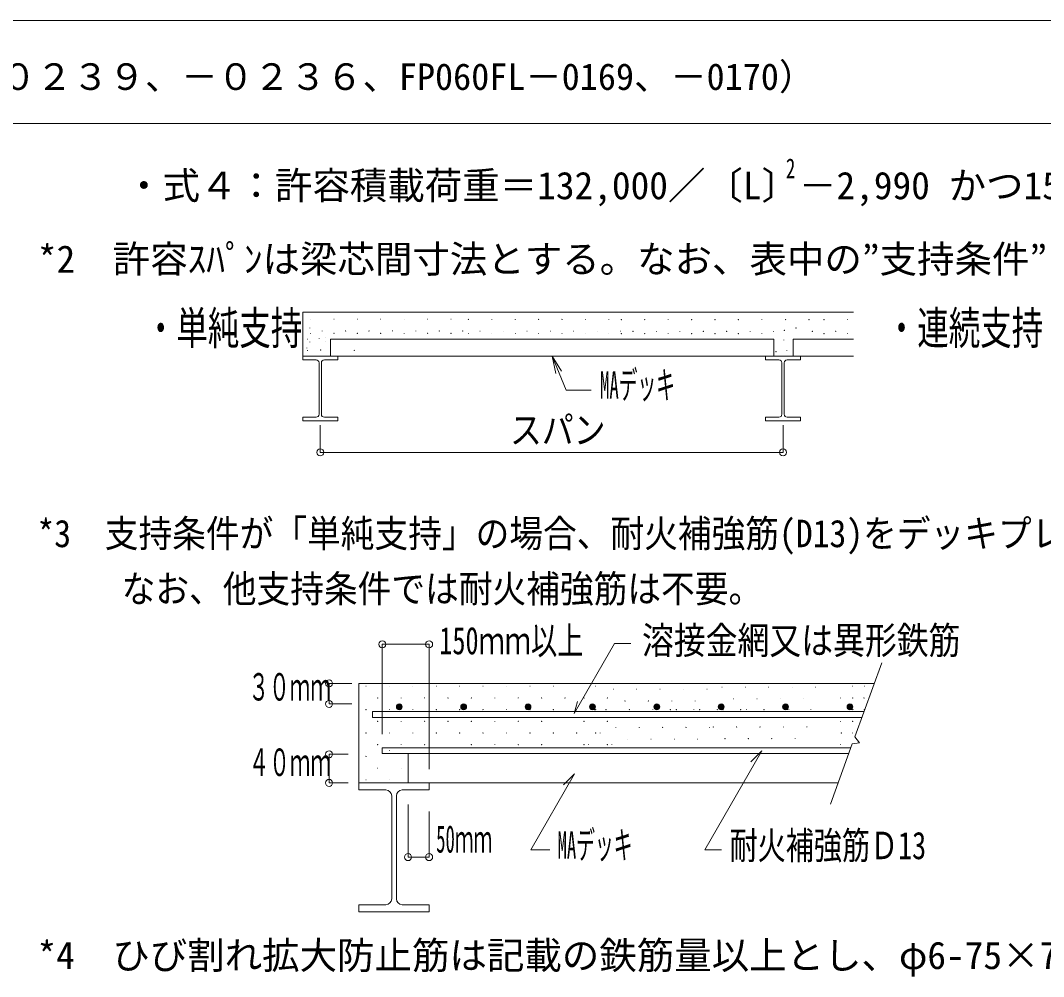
# Model space of a CAD drawing. Units: millimetres, scale not verified. Extents: x -2848 to 2848, y -2045 to 2045.
# Drawn here: x 1291 to 2165, y 1228 to 2045 of the extents above; entities that cross this region are included whole.
import ezdxf
from ezdxf.enums import TextEntityAlignment as Align

# ---------------------------------------------------------------- set-up
doc = ezdxf.new("R2010")
doc.units = ezdxf.units.MM
doc.header["$LTSCALE"] = 8
doc.layers.add('0-0_特記', color=4, linetype='Continuous', lineweight=9)
doc.layers.add('0-4_16', color=7, linetype='Continuous', lineweight=18)
doc.layers.add('0-9_96', color=7, linetype='Continuous')
doc.styles.add('ＭＳ ゴシック', font='')
doc.styles.get('ＭＳ ゴシック').set_extended_font_data('MS Gothic')

msp = doc.modelspace()

# ---------------------------------------------------------------- linework, layer by layer
at = {"layer": '0-0_特記', "color": 2, "lineweight": 18}
for p, q in [((-53.403, 1956.53), (2848.301, 1956.53)), ((1532.44, 1757.683), (1562.44, 1757.683)), ((1532.44, 1757.683), (1532.44, 1754.683)), ((1562.44, 1757.683), (1562.44, 1754.683)), ((1927.76, 1757.683), (1957.76, 1757.683)), ((1927.76, 1757.683), (1927.76, 1754.683)), ((1957.76, 1757.684), (1957.76, 1754.683)), ((1543.94, 1754.683), (1532.44, 1754.683)), ((1546.44, 1752.183), (1546.44, 1708.183)), ((1548.44, 1752.183), (1548.44, 1708.183)), ((1550.94, 1754.683), (1562.44, 1754.683)), ((1939.26, 1754.683), (1927.76, 1754.683)), ((1941.76, 1752.183), (1941.76, 1708.183)), ((1943.76, 1752.183), (1943.76, 1708.183)), ((1946.26, 1754.683), (1957.76, 1754.683)), ((1532.44, 1702.683), (1532.44, 1705.683)), ((1543.94, 1705.683), (1532.44, 1705.683)), ((1550.94, 1705.683), (1562.44, 1705.683)), ((1562.44, 1702.683), (1562.44, 1705.683)), ((1927.76, 1702.683), (1927.76, 1705.683)), ((1939.26, 1705.683), (1927.76, 1705.683)), ((1946.26, 1705.683), (1957.76, 1705.683)), ((1957.76, 1702.683), (1957.76, 1705.683)), ((1532.44, 1702.683), (1562.44, 1702.683)), ((1927.76, 1702.683), (1957.76, 1702.683)), ((1622.442, 1423.302), (2000.484, 1423.302)), ((1622.442, 1393.302), (1622.442, 1418.302)), ((1580.442, 1393.302), (1640.442, 1393.302)), ((1580.442, 1393.302), (1580.442, 1387.302)), ((1640.442, 1393.303), (1640.442, 1387.302)), ((1989.565, 1393.302), (1640.442, 1393.302)), ((1603.442, 1387.302), (1580.442, 1387.302)), ((1608.442, 1382.302), (1608.442, 1294.302)), ((1612.442, 1382.302), (1612.442, 1294.302)), ((1617.442, 1387.302), (1640.442, 1387.302)), ((1580.442, 1283.302), (1580.442, 1289.302)), ((1603.442, 1289.302), (1580.442, 1289.302)), ((1617.442, 1289.302), (1640.442, 1289.302)), ((1640.442, 1283.302), (1640.442, 1289.302)), ((1580.442, 1283.302), (1640.442, 1283.302))]:
    msp.add_line(p, q, dxfattribs=at)
at = {"layer": '0-0_特記', "color": 6, "lineweight": 18}
for p, q in [((1532.44, 1795.298), (2003.006, 1795.298)), ((1532.44, 1757.683), (1532.44, 1795.298)), ((1556.079, 1772.289), (1935.04, 1772.289)), ((1556.079, 1772.289), (1556.079, 1757.683)), ((1935.04, 1772.289), (1935.04, 1757.683)), ((1951.4, 1772.289), (2003.006, 1772.289)), ((1951.4, 1757.683), (1951.4, 1772.289)), ((1935.04, 1757.683), (1556.079, 1757.683)), ((1951.4, 1757.683), (2003.006, 1757.683))]:
    msp.add_line(p, q, dxfattribs=at)
at = {"layer": '0-0_特記'}
for p, q in [((1745.56, 1757.683), (1757.484, 1728.724)), ((1745.56, 1757.683), (1753.593, 1745.015)), ((1745.56, 1757.683), (1748.775, 1743.032)), ((1757.484, 1728.724), (1778.85, 1728.724)), ((1547.44, 1675.654), (1547.44, 1698.81)), ((1942.76, 1675.654), (1942.76, 1698.811)), ((1547.44, 1675.654), (1942.76, 1675.654)), ((1764.401, 1452.506), (1798.678, 1512.418)), ((1812.881, 1512.418), (1798.678, 1512.418)), ((1600.442, 1434.819), (1600.442, 1511.686)), ((1640.442, 1511.686), (1600.442, 1511.686)), ((1640.442, 1405.177), (1640.442, 1511.686)), ((2004.091, 1432.586), (2027.09, 1495.774)), ((1554.978, 1478.302), (1574.308, 1478.302)), ((1554.978, 1478.302), (1554.978, 1460.802)), ((1580.442, 1478.302), (2020.502, 1478.302)), ((1580.442, 1393.302), (1580.442, 1478.302)), ((1554.978, 1460.802), (1574.308, 1460.802)), ((1764.401, 1452.506), (1767.157, 1462.89)), ((1983.178, 1375.126), (2001.9, 1426.566)), ((2001.9, 1426.566), (2008.21, 1427.678)), ((2004.091, 1432.586), (2008.21, 1427.678)), ((1554.978, 1417.8), (1571.233, 1417.8)), ((1554.978, 1393.374), (1554.978, 1417.8)), ((1554.978, 1393.374), (1571.233, 1393.374)), ((1622.442, 1329.914), (1622.442, 1374.83)), ((1640.442, 1329.914), (1640.442, 1368.976)), ((1622.442, 1329.914), (1640.442, 1329.914))]:
    msp.add_line(p, q, dxfattribs=at)
at = {"layer": '0-0_特記', "color": 7, "lineweight": 18}
msp.add_line((1592.032, 1454.302), (1592.032, 1449.302), dxfattribs=at)
at = {"layer": '0-0_特記'}
for points in [[(1890.261, 1336.021), (1876.058, 1336.021), (1924.539, 1420.757), (1915.123, 1411.256)], [(1743.601, 1336.021), (1727.318, 1336.021), (1764.599, 1401.18), (1755.184, 1391.679)]]:
    msp.add_lwpolyline(points, dxfattribs=at)
for centre, radius in [((1539.1, 1789.393), 0.1), ((1559.1, 1789.393), 0.1), ((1579.1, 1789.393), 0.1), ((1599.1, 1789.393), 0.1), ((1619.1, 1789.393), 0.1), ((1639.1, 1789.393), 0.1), ((1659.1, 1789.393), 0.1), ((1673.982, 1789.192), 0.1), ((1693.982, 1789.192), 0.1), ((1713.982, 1789.192), 0.1), ((1733.982, 1789.192), 0.1), ((1753.982, 1789.192), 0.1), ((1773.982, 1789.192), 0.1), ((1793.982, 1789.192), 0.1), ((1804.644, 1789.054), 0.1), ((1824.644, 1789.054), 0.1), ((1844.644, 1789.054), 0.1), ((1864.644, 1789.054), 0.1), ((1884.644, 1789.054), 0.1), ((1904.644, 1789.054), 0.1), ((1924.644, 1789.054), 0.1), ((1944.912, 1789.054), 0.1), ((1964.912, 1789.054), 0.1), ((1977.802, 1789.054), 0.1), ((1997.802, 1789.054), 0.1), ((1538.54, 1781.934), 0.1), ((1539.1, 1777.383), 0.1), ((1549.1, 1779.393), 0.1), ((1559.1, 1777.383), 0.1), ((1569.1, 1779.393), 0.1), ((1579.1, 1777.383), 0.1), ((1589.1, 1779.393), 0.1), ((1599.1, 1777.383), 0.1), ((1609.1, 1779.393), 0.1), ((1619.1, 1777.383), 0.1), ((1629.1, 1779.393), 0.1), ((1639.1, 1777.383), 0.1), ((1649.1, 1779.393), 0.1), ((1659.1, 1777.383), 0.1), ((1669.1, 1779.393), 0.1), ((1673.982, 1777.183), 0.1), ((1683.982, 1779.192), 0.1), ((1693.982, 1777.183), 0.1), ((1703.982, 1779.192), 0.1), ((1713.982, 1777.183), 0.1), ((1723.982, 1779.192), 0.1), ((1733.982, 1777.183), 0.1), ((1743.982, 1779.192), 0.1), ((1753.982, 1777.183), 0.1), ((1763.982, 1779.192), 0.1), ((1773.982, 1777.183), 0.1), ((1783.982, 1779.192), 0.1), ((1793.982, 1777.183), 0.1), ((1803.982, 1779.192), 0.1), ((1804.644, 1777.045), 0.1), ((1814.644, 1779.054), 0.1), ((1824.644, 1777.045), 0.1), ((1834.644, 1779.054), 0.1), ((1844.644, 1777.045), 0.1), ((1854.644, 1779.054), 0.1), ((1864.644, 1777.045), 0.1), ((1874.644, 1779.054), 0.1), ((1884.644, 1777.045), 0.1), ((1894.644, 1779.054), 0.1), ((1904.644, 1777.045), 0.1), ((1914.644, 1779.054), 0.1), ((1924.644, 1777.045), 0.1), ((1934.644, 1779.054), 0.1), ((1943.86, 1779.924), 0.1), ((1953.86, 1781.934), 0.1), ((1967.802, 1779.054), 0.1), ((1977.802, 1777.045), 0.1), ((1987.802, 1779.054), 0.1), ((1997.802, 1777.045), 0.1), ((1536.488, 1772.33), 0.1), ((1538.54, 1769.924), 0.1), ((1546.488, 1772.724), 0.1), ((1551.918, 1770.605), 0.1), ((1552.167, 1773.49), 0.1), ((1556.488, 1772.33), 0.1), ((1576.488, 1772.33), 0.1), ((1943.419, 1771.603), 0.1), ((1535.928, 1764.87), 0.1), ((1536.488, 1762.724), 0.1), ((1547.798, 1763.06), 0.1), ((1576.488, 1762.724), 0.1), ((1936.798, 1761.672), 0.1), ((1946.014, 1762.542), 0.1), ((1547.44, 1675.654), 3), ((1942.76, 1675.654), 3), ((1600.442, 1511.686), 3), ((1640.442, 1511.686), 3), ((1554.978, 1478.302), 3), ((1586.542, 1475.938), 0.1), ((1606.542, 1475.938), 0.1), ((1626.542, 1475.938), 0.1), ((1646.542, 1475.938), 0.1), ((1666.542, 1475.938), 0.1), ((1686.542, 1475.938), 0.1), ((1706.542, 1475.938), 0.1), ((1726.542, 1475.938), 0.1), ((1746.542, 1475.938), 0.1), ((1782.705, 1475.938), 0.1), ((1797.737, 1473.366), 0.1), ((1817.737, 1473.366), 0.1), ((1837.737, 1473.366), 0.1), ((1857.737, 1473.366), 0.1), ((1877.737, 1473.366), 0.1), ((1890.558, 1475.108), 0.1), ((1910.558, 1475.108), 0.1), ((1930.558, 1475.108), 0.1), ((1950.558, 1475.108), 0.1), ((1970.558, 1475.108), 0.1), ((2001.867, 1475.938), 0.1), ((2012.278, 1475.938), 0.1), ((1554.978, 1460.802), 3), ((1596.542, 1465.938), 0.1), ((1614.942, 1458.302), 2.5), ((1614.942, 1458.302), 2), ((1614.942, 1458.302), 1.5), ((1616.542, 1465.938), 0.1), ((1636.542, 1465.938), 0.1), ((1656.542, 1465.938), 0.1), ((1669.942, 1458.302), 2.5), ((1669.942, 1458.302), 2), ((1669.942, 1458.302), 1.5), ((1676.542, 1465.938), 0.1), ((1696.542, 1465.938), 0.1), ((1716.542, 1465.938), 0.1), ((1724.942, 1458.302), 2.5), ((1724.942, 1458.302), 2), ((1724.942, 1458.302), 1.5), ((1736.542, 1465.938), 0.1), ((1756.542, 1465.938), 0.1), ((1772.705, 1465.938), 0.1), ((1779.942, 1458.302), 2.5), ((1779.942, 1458.302), 2.5), ((1779.942, 1458.302), 2), ((1779.942, 1458.302), 2), ((1779.942, 1458.302), 1.5), ((1779.942, 1458.302), 1.5), ((1792.705, 1465.938), 0.1), ((1807.737, 1463.366), 0.1), ((1827.737, 1463.366), 0.1), ((1834.942, 1458.302), 2.5), ((1834.942, 1458.302), 2.5), ((1834.942, 1458.302), 2), ((1834.942, 1458.302), 2), ((1834.942, 1458.302), 1.5), ((1834.942, 1458.302), 1.5), ((1847.737, 1463.366), 0.1), ((1867.737, 1463.366), 0.1), ((1889.942, 1458.302), 2.5), ((1889.942, 1458.302), 2.5), ((1889.942, 1458.302), 2), ((1889.942, 1458.302), 2), ((1889.942, 1458.302), 1.5), ((1889.942, 1458.302), 1.5), ((1900.558, 1465.108), 0.1), ((1920.558, 1465.108), 0.1), ((1940.558, 1465.108), 0.1), ((1944.942, 1458.302), 2.5), ((1944.942, 1458.302), 2.5), ((1944.942, 1458.302), 2), ((1944.942, 1458.302), 2), ((1944.942, 1458.302), 1.5), ((1944.942, 1458.302), 1.5), ((1960.558, 1465.108), 0.1), ((1991.867, 1465.938), 0.1), ((1999.942, 1458.302), 2.5), ((1999.942, 1458.302), 2), ((1999.942, 1458.302), 1.5), ((2002.278, 1465.938), 0.1), ((2011.867, 1465.938), 0.1), ((1586.542, 1455.938), 0.1), ((1606.542, 1455.938), 0.1), ((1614.942, 1458.302), 1), ((1614.942, 1458.302), 0.5), ((1626.542, 1455.938), 0.1), ((1646.542, 1455.938), 0.1), ((1666.542, 1455.938), 0.1), ((1669.942, 1458.302), 1), ((1669.942, 1458.302), 0.5), ((1686.542, 1455.938), 0.1), ((1706.542, 1455.938), 0.1), ((1724.942, 1458.302), 1), ((1724.942, 1458.302), 0.5), ((1726.542, 1455.938), 0.1), ((1746.542, 1455.938), 0.1), ((1779.942, 1458.302), 1), ((1779.942, 1458.302), 1), ((1779.942, 1458.302), 0.5), ((1779.942, 1458.302), 0.5), ((1781.542, 1455.938), 0.1), ((1782.705, 1455.938), 0.1), ((1791.542, 1455.938), 0.1), ((1811.542, 1455.938), 0.1), ((1831.542, 1455.938), 0.1), ((1834.942, 1458.302), 1), ((1834.942, 1458.302), 1), ((1834.942, 1458.302), 0.5), ((1834.942, 1458.302), 0.5), ((1846.542, 1455.938), 0.1), ((1851.542, 1455.938), 0.1), ((1866.542, 1455.938), 0.1), ((1871.542, 1455.938), 0.1), ((1886.542, 1455.938), 0.1), ((1889.942, 1458.302), 1), ((1889.942, 1458.302), 1), ((1889.942, 1458.302), 0.5), ((1889.942, 1458.302), 0.5), ((1891.542, 1455.938), 0.1), ((1906.542, 1455.938), 0.1), ((1911.542, 1455.938), 0.1), ((1926.542, 1455.938), 0.1), ((1944.942, 1458.302), 1), ((1944.942, 1458.302), 1), ((1944.942, 1458.302), 0.5), ((1944.942, 1458.302), 0.5), ((1946.542, 1455.938), 0.1), ((1946.542, 1455.938), 0.1), ((1947.705, 1455.938), 0.1), ((1966.542, 1455.938), 0.1), ((1999.942, 1458.302), 1), ((1999.942, 1458.302), 0.5), ((2001.542, 1455.938), 0.1), ((2001.867, 1455.938), 0.1), ((2002.705, 1455.938), 0.1), ((2012.278, 1455.938), 0.1), ((1596.542, 1445.938), 0.1), ((1616.542, 1445.938), 0.1), ((1636.542, 1445.938), 0.1), ((1656.542, 1445.938), 0.1), ((1676.542, 1445.938), 0.1), ((1696.542, 1445.938), 0.1), ((1716.542, 1445.938), 0.1), ((1736.542, 1445.938), 0.1), ((1772.705, 1445.938), 0.1), ((1792.705, 1445.938), 0.1), ((1991.867, 1445.938), 0.1), ((2002.278, 1445.938), 0.1), ((1586.542, 1435.938), 0.1), ((1606.542, 1435.938), 0.1), ((1626.542, 1435.938), 0.1), ((1646.542, 1435.938), 0.1), ((1666.542, 1435.938), 0.1), ((1686.542, 1435.938), 0.1), ((1706.542, 1435.938), 0.1), ((1726.542, 1435.938), 0.1), ((1746.542, 1435.938), 0.1), ((1766.542, 1435.938), 0.1), ((1782.705, 1435.938), 0.1), ((1786.542, 1435.938), 0.1), ((1799.915, 1440.714), 0.1), ((1819.915, 1440.714), 0.1), ((1839.915, 1440.714), 0.1), ((1859.915, 1440.714), 0.1), ((1879.915, 1440.714), 0.1), ((1883.15, 1441.149), 0.1), ((1903.15, 1441.149), 0.1), ((1923.15, 1441.149), 0.1), ((1943.15, 1441.149), 0.1), ((1963.15, 1441.149), 0.1), ((1992.554, 1435.938), 0.1), ((2002.095, 1435.938), 0.1), ((1596.542, 1425.938), 0.1), ((1616.542, 1425.938), 0.1), ((1636.542, 1425.938), 0.1), ((1676.542, 1425.938), 0.1), ((1696.542, 1425.938), 0.1), ((1716.542, 1425.938), 0.1), ((1736.542, 1425.938), 0.1), ((1772.705, 1425.938), 0.1), ((1776.542, 1425.938), 0.1), ((1792.705, 1425.938), 0.1), ((1796.542, 1425.938), 0.1), ((1809.915, 1430.714), 0.1), ((1829.915, 1430.714), 0.1), ((1849.915, 1430.714), 0.1), ((1869.915, 1430.714), 0.1), ((1893.15, 1431.149), 0.1), ((1913.15, 1431.149), 0.1), ((1933.15, 1431.149), 0.1), ((1953.15, 1431.149), 0.1), ((1991.867, 1425.938), 0.1), ((1554.978, 1417.8), 3), ((1586.542, 1415.938), 0.1), ((1606.542, 1420.938), 0.1), ((1596.542, 1405.938), 0.1), ((1616.542, 1405.938), 0.1), ((1554.978, 1393.374), 3), ((1586.542, 1395.938), 0.1), ((1606.542, 1395.938), 0.1), ((1622.442, 1329.914), 3), ((1640.442, 1329.914), 3)]:
    msp.add_circle(centre, radius, dxfattribs=at)
at = {"layer": '0-0_特記', "color": 2, "lineweight": 18}
for centre, radius, start, end in [((1543.94, 1752.183), 2.5, 0, 90), ((1550.94, 1752.183), 2.5, 90, 180), ((1939.26, 1752.183), 2.5, 0, 90), ((1946.26, 1752.183), 2.5, 90, 180), ((1543.94, 1708.183), 2.5, 270, 0), ((1550.94, 1708.183), 2.5, 180, 270), ((1939.26, 1708.183), 2.5, 270, 0), ((1946.26, 1708.183), 2.5, 180, 270), ((1603.442, 1382.302), 5, 0, 90), ((1617.442, 1382.302), 5, 90, 180), ((1603.442, 1294.302), 5, 270, 0), ((1617.442, 1294.302), 5, 180, 270)]:
    msp.add_arc(centre, radius, start, end, dxfattribs=at)
at = {"layer": '0-4_16'}
for p, q in [((-2848.301, 2044.544), (2848.301, 2044.544)), ((1592.032, 1454.302), (2011.766, 1454.302)), ((1592.032, 1449.302), (2009.947, 1449.302)), ((1600.442, 1423.302), (1622.442, 1423.302)), ((1600.442, 1423.302), (1600.442, 1418.302)), ((1600.442, 1418.302), (1998.664, 1418.302))]:
    msp.add_line(p, q, dxfattribs=at)

# ---------------------------------------------------------------- texts
at = {"layer": '0-0_特記', "color": 7, "style": 'ＭＳ ゴシック'}
for s, height, p in [('（無被覆耐火構造認定 : 耐火補強筋不要タイプは、FP120FL－０２３９、－０２３６、FP060FL－0169、－0170）', 22.71, (406.876, 1978.413)), ('・式４：許容積載荷重＝132,000／〔L〕－2,990 かつ15,100N/ｍ 以下', 23.46, (1380.734, 1884.836)), ('*2\u3000許容ｽﾊﾟﾝは梁芯間寸法とする。なお、表中の”支持条件”は、デッキプレートの架構状態。', 23.46, (1306.208, 1822.002)), ('*4\u3000ひび割れ拡大防止筋は記載の鉄筋量以上とし、φ6-75×75あるいはD10-200×200も適合する。', 23.46, (1305.897, 1227.29))]:
    msp.add_text(s, height=height, dxfattribs=at).set_placement(p, align=Align.BOTTOM_LEFT)
for s, height, width, p in [('2', 16.89, 0.7, (1945.233, 1904.759)), ('・単純支持', 28.15, 0.7, (1397.706, 1759.333)), ('・連続支持', 28.15, 0.7, (2030.558, 1759.428)), ('MAデッキ', 23.46, 0.5, (1786.466, 1714.421)), ('スパン', 23.46, 0.85, (1709.494, 1676.03)), ('*3\u3000支持条件が「単純支持」の場合、耐火補強筋(D13)をデッキプレートの各溝中央にかぶり40ｍｍで配する。', 23.46, 0.9, (1305.819, 1587.622)), ('\u3000\u3000 なお、他支持条件では耐火補強筋は不要。', 23.46, 0.9, (1305.819, 1540.388)), ('150ｍｍ以上', 23.46, 0.7, (1649.154, 1496.124)), ('溶接金網又は異形鉄筋', 23.46, 0.85, (1822.289, 1496.323)), ('３０ｍｍ', 23.46, 0.55, (1486.118, 1456.601)), ('４０ｍｍ', 23.46, 0.55, (1486.25, 1392.215)), ('50ｍｍ', 23.46, 0.5, (1646.442, 1326.715)), ('耐火補強筋Ｄ13', 23.46, 0.75, (1897.091, 1321.134))]:
    msp.add_text(s, height=height, dxfattribs=dict(at, width=width)).set_placement(p, align=Align.BOTTOM_LEFT)
at = {"layer": '0-9_96', "style": 'ＭＳ ゴシック', "width": 0.5}
msp.add_text('MAデッキ', height=23.46, dxfattribs=at).set_placement((1750.143, 1321.561), align=Align.BOTTOM_LEFT)

doc.saveas('drawing.dxf')
